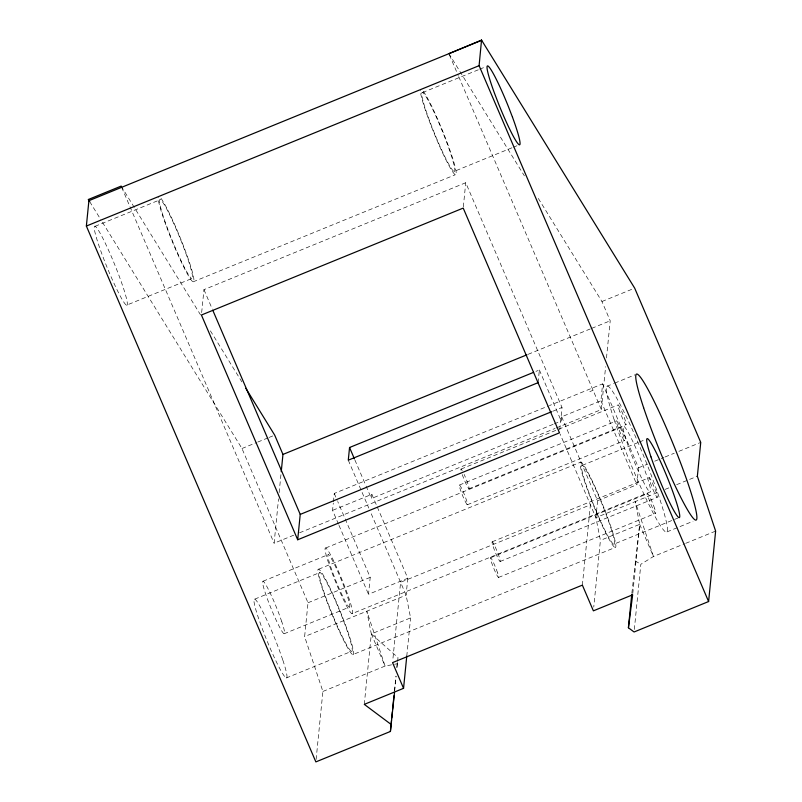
<?xml version="1.0" encoding="UTF-8"?>
<svg xmlns="http://www.w3.org/2000/svg" width="802" height="802" viewBox="0 0 802 802"><rect width="100%" height="100%" fill="white"/><g stroke="black" fill="none" stroke-linecap="round" stroke-linejoin="round"><path stroke-width="0.6" stroke-dasharray="4.01 3.01" d="M201.663 312.6L203.959 289.652L465.741 182.726L562.022 407.476L559.726 430.423M293.763 535.165L274.114 543.195L278.535 498.814M279.146 492.649L280.991 474.162M316.118 759.424L322.895 691.454L304.62 636.587L308.008 602.763L241.973 448.518L100.851 219.708M377.261 506.964L407.797 578.242L368.519 594.282L370.213 577.37L337.712 501.491M364.288 704.367L371.316 633.921L366.815 611.194L385.08 666.061L397.16 663.775L397.662 660.086M394.454 690.853L395.927 676.086M396.789 667.464L397.16 663.775M394.654 691.103L396.138 676.226M397.01 667.545L397.501 662.582M397.622 661.339L397.993 657.62L371.316 633.921L410.594 617.881L406.103 595.154L370.775 512.678M407.797 578.242L406.103 595.154L304.62 636.587M406.764 656.196L410.594 617.881M463.335 206.886L465.741 182.726M538.102 382.664L539.375 369.983L535.896 371.396M554.282 423.857L561.23 421.02L561.651 416.799L600.929 400.759L602.613 383.847L549.41 405.581M582.372 585.129L590.412 504.799L400.599 582.292L392.79 660.146M556.237 427.977L601.33 409.561L605.62 366.644M561.651 416.799L597.6 500.739L595.916 517.651L600.417 540.388L593.751 607.134M597.6 500.739L636.878 484.709L638.562 467.797L602.613 383.847M631.876 593.059L639.685 524.348L635.184 501.621L659.354 491.746M632.778 593.56L639.685 524.348L600.417 540.388M634.322 629.52L640.828 564.297L653.46 556.488L684.547 543.786M338.484 524.157L332.569 510.353L333.301 503.115M333.421 501.902L334.264 493.451L548.247 406.053M553.129 424.338L371.416 498.543L371.847 494.313L332.569 510.353M606.482 357.973L610.212 320.79L601.951 301.512L537.541 197.182M193.092 281.843L455.356 174.726M589.801 391.627L593.069 390.283M552.748 411.266L562.022 407.476M325.712 547.987L623.766 426.253M318.675 569.189L580.939 462.072M351.948 613.72A35.509 3.368 67.8 0 0 335.948 565.731A35.509 3.368 67.8 0 0 328.599 563.104A35.509 3.368 67.8 0 0 351.948 613.72L649.991 491.987A35.509 3.368 67.8 0 0 633.991 443.997A35.509 3.368 67.8 0 0 626.643 441.381A35.509 3.368 67.8 0 0 649.991 491.987M352.77 654.643A46.165 4.381 67.8 0 0 331.978 592.257A46.165 4.381 67.8 0 0 322.424 588.848A46.165 4.381 67.8 0 0 352.77 654.643L615.044 547.525A46.165 4.381 67.8 0 0 594.242 485.14A46.165 4.381 67.8 0 0 584.688 481.731A46.165 4.381 67.8 0 0 615.044 547.525M95.067 226.314L160.31 199.678M422.564 92.561L478.644 69.664M479.786 69.193L485.511 66.857M126.546 305.191A42.616 4.04 67.8 0 0 107.348 247.597A42.616 4.04 67.8 0 0 98.526 244.46A42.616 4.04 67.8 0 0 126.546 305.191L191.788 278.555A42.616 4.04 67.8 0 0 172.59 220.971A42.616 4.04 67.8 0 0 163.768 217.823A42.616 4.04 67.8 0 0 191.788 278.555M454.042 171.448A42.616 4.04 67.8 0 0 434.844 113.854A42.616 4.04 67.8 0 0 426.022 110.716A42.616 4.04 67.8 0 0 454.042 171.448L512.408 147.608M513.561 147.137L516.989 145.733M241.973 448.518L256.64 442.524M257.773 442.062L267.928 437.912M269.061 437.451L274.705 435.155M601.951 301.512L633.55 288.61M528.107 354.324L590.553 328.82M591.706 328.349L610.212 320.79M606.783 386.343L613.58 383.567M614.713 383.105L635.104 374.775M299.547 532.809L555.084 428.448M461.07 469.07L618.172 404.93M459.476 485.02L616.578 420.88M468.939 488.789L626.031 424.649M263.096 581.199L328.339 554.563M467.345 504.749L624.437 440.599M254.745 599.124L319.988 572.478M582.252 465.36L638.342 442.453M639.485 441.992L645.209 439.646M308.008 602.763L370.213 577.37M638.562 467.797L647.775 464.037M654.683 461.22L663.896 457.451M665.048 456.99L674.261 453.22M678.863 451.346L700.747 442.413M492.217 541.791L649.309 477.641M284.078 633.791L349.321 607.144A28.411 2.697 67.8 0 0 336.519 568.758A28.411 2.697 67.8 0 0 330.645 566.653A28.411 2.697 67.8 0 0 349.321 607.144M490.623 557.741L647.715 493.591M665.119 489.39L669.72 487.516M676.627 484.689L697.359 476.228M500.087 561.51L657.179 497.36M498.493 577.46L655.585 513.32M286.224 678.001L351.456 651.354A42.616 4.04 67.8 0 0 332.259 593.771A42.616 4.04 67.8 0 0 323.447 590.623A42.616 4.04 67.8 0 0 351.456 651.354M613.731 544.237A42.616 4.04 67.8 0 0 594.533 486.654A42.616 4.04 67.8 0 0 585.711 483.506A42.616 4.04 67.8 0 0 613.731 544.237L677.83 518.062M666.973 531.896L693.028 521.26M322.895 691.454L385.08 666.061L371.316 633.921M685.7 543.325L715.635 531.094M635.094 560.829L640.828 564.297M448.809 53.463L524.398 175.889M121.152 186.104L200.55 314.885M210.395 330.845L241.893 381.932M89.694 201.613L100.19 218.645M600.929 400.759L636.878 484.709M449.391 54.827L458.243 75.508M458.744 76.651L601.33 409.561M639.685 524.348L653.46 556.488L635.184 501.621L595.916 517.651L560.107 434.032M539.375 369.983L561.23 421.02M371.847 494.313L376.77 505.811M354.895 459.977L365.592 484.929M366.073 486.062L371.416 498.543M348.279 460.188L368.82 508.117M334.264 493.451L337.221 500.348M338.975 525.3L368.519 594.282M203.959 289.652L212.309 309.141M121.663 187.317L274.114 543.195M462.263 474.543L462.754 475.947A10.657 1.013 67.8 0 0 467.777 487.245A10.657 1.013 67.8 0 0 468.689 486.223L468.077 484.258A10.657 1.013 67.8 0 0 464.137 474.393M460.96 470.162A10.657 1.013 67.8 0 1 462.233 470.624M161.001 198.355A46.165 4.381 67.8 0 1 190.345 265.231A46.165 4.381 67.8 0 1 181.312 262.013A46.165 4.381 67.8 0 1 158.154 197.342M423.255 91.248A46.165 4.381 67.8 0 1 452.599 158.124A46.165 4.381 67.8 0 1 443.566 154.896A46.165 4.381 67.8 0 1 420.408 90.225M650.472 479.195L649.78 478.092A10.657 1.013 67.8 0 0 650.181 482.182A10.657 1.013 67.8 0 0 655.124 494.152L656.016 495.816A10.657 1.013 67.8 0 0 656.317 492.829A10.657 1.013 67.8 0 0 650.472 479.195M623.976 440.148L623.274 439.055A10.657 1.013 67.8 0 1 617.44 425.411A10.657 1.013 67.8 0 1 617.74 422.423L618.623 424.088A10.657 1.013 67.8 0 1 623.575 436.057A10.657 1.013 67.8 0 1 623.976 440.148M493.38 543.335L492.679 542.242A10.657 1.013 67.8 0 0 493.08 546.332A10.657 1.013 67.8 0 0 498.032 558.302L498.924 559.966A10.657 1.013 67.8 0 0 499.215 556.969A10.657 1.013 67.8 0 0 493.38 543.335M466.884 504.288L466.183 503.195A10.657 1.013 67.8 0 1 460.338 489.561A10.657 1.013 67.8 0 1 460.639 486.573L461.531 488.228A10.657 1.013 67.8 0 1 466.483 500.207A10.657 1.013 67.8 0 1 466.884 504.288M654.723 508.779L653.901 506.443A10.657 1.013 67.8 0 0 648.878 495.145A10.657 1.013 67.8 0 0 647.976 496.167L648.587 498.132A10.657 1.013 67.8 0 0 654.422 511.766A10.657 1.013 67.8 0 0 654.723 508.779M619.856 411.797L619.034 409.461A10.657 1.013 67.8 0 1 619.334 406.474A10.657 1.013 67.8 0 1 625.169 420.108L625.781 422.073A10.657 1.013 67.8 0 1 624.868 423.095A10.657 1.013 67.8 0 1 619.856 411.797M497.621 572.929L496.799 570.593A10.657 1.013 67.8 0 0 491.786 559.295A10.657 1.013 67.8 0 0 490.874 560.307L491.486 562.282A10.657 1.013 67.8 0 0 497.33 575.916A10.657 1.013 67.8 0 0 497.621 572.929M281.773 621.69L279.577 615.465A28.411 2.697 67.8 0 0 265.191 583.666A28.411 2.697 67.8 0 0 265.402 593.3L267.597 599.525A28.411 2.697 67.8 0 0 281.983 631.324A28.411 2.697 67.8 0 0 281.773 621.69M282.755 659.856L279.467 650.522A42.616 4.04 67.8 0 0 257.893 602.813A42.616 4.04 67.8 0 0 258.204 617.269L261.492 626.603A42.616 4.04 67.8 0 0 283.076 674.302A42.616 4.04 67.8 0 0 282.755 659.856M614.162 419.737A78.837 7.479 67.8 0 0 665.991 532.087A78.837 7.479 67.8 0 0 630.482 425.541A78.837 7.479 67.8 0 0 614.162 419.737"/><path stroke-width="1.2" d="M281.241 471.696L282.956 454.433L274.705 435.155L245.833 388.318M297.702 539.766L201.422 315.016L463.215 208.089L559.485 432.839L297.702 539.766L300.229 514.403L212.801 310.294M533.591 372.349L349.552 447.506L348.279 460.188L538.102 382.664M121.663 187.317L121.152 186.104L88.38 199.487L88.902 200.69L86.365 226.054L315.868 761.9L390.404 731.464L391.506 720.386M391.747 717.92L392.368 711.775M392.609 709.309L393.962 695.775M390.404 731.464L394.534 692.337M391.316 724.577L364.288 704.367L403.556 688.327L406.764 656.196M448.899 53.674L481.541 40.1L634.683 288.149L700.747 442.413L697.359 476.228L715.635 531.094L708.607 601.54L634.071 631.986L628.417 627.776L631.755 594.302M708.607 601.54L479.095 65.674L481.541 40.1M628.417 627.776L632.658 594.803L593.38 610.843L582.372 585.129L392.549 662.622L403.556 688.327M300.229 514.403L551.596 411.737M88.902 200.69L481.631 40.311M86.365 226.054L479.095 65.674M282.956 454.433L526.954 354.795M88.38 199.487L89.694 201.613M349.552 447.506L354.414 458.844M512.528 117.323L508.628 107.177A42.616 4.04 67.8 0 0 488.598 66.496A42.616 4.04 67.8 0 0 494.553 93.403L498.453 103.548A42.616 4.04 67.8 0 0 518.483 144.23A42.616 4.04 67.8 0 0 512.528 117.323M650.953 456.859A42.616 4.04 67.8 0 0 678.973 517.591A42.616 4.04 67.8 0 0 659.775 460.007A42.616 4.04 67.8 0 0 650.953 456.859M643.625 407.707A78.837 7.479 67.8 0 0 695.444 520.057A78.837 7.479 67.8 0 0 659.936 413.511A78.837 7.479 67.8 0 0 643.625 407.707"/></g></svg>
